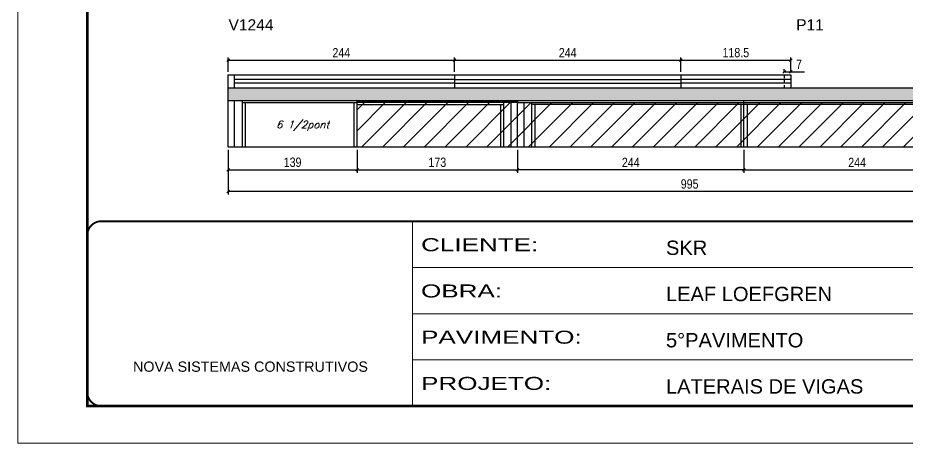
# Model space of a CAD drawing. Extents: x 3309 to 10384, y -2522 to 14608.
# Drawn here: x 8078 to 9037, y 11261 to 11719 of the extents above; entities that cross this region are included whole.
import ezdxf

# ---------------------------------------------------------------- set-up
doc = ezdxf.new("R2010")
doc.units = 0
for name, pattern in [('CONTINUO', [0]), ('DASHED', [0.75, 0.5, -0.25]), ('HIDDEN', [0.375, 0.25, -0.125])]:
    doc.linetypes.add(name, pattern=pattern)
for name, color, linetype in [('5', 5, 'Continuous'), ('COTA', 241, 'Continuous'), ('Painéis', 200, 'Continuous'), ('SARR_2.2x7', 40, 'Continuous'), ('SARR_3.5x7', 81, 'Continuous'), ('SARR_EDITAR', 141, 'Continuous'), ('texto', 7, 'Continuous')]:
    doc.layers.add(name, color=color, linetype=linetype)
for name, color, linetype, lineweight in [('Folhas', 255, 'Continuous', 9), ('Hachura', 251, 'Continuous', 9), ('SARRAFO DE PRESSAO', 251, 'DASHED', 9)]:
    doc.layers.add(name, color=color, linetype=linetype, lineweight=lineweight)
doc.styles.add('ARIAL', font='arial.ttf')
doc.styles.add('COTA TECNICA', font='techl___.ttf', dxfattribs={"height": 10})
doc.styles.add('Romans', font='romans.shx')
doc.styles.get("Standard").update_dxf_attribs({"font": 'arial.ttf'})
doc.styles.add('Tecnologia', font='')
doc.styles.get('Tecnologia').set_extended_font_data('Forgotten Futurist')
doc.dimstyles.new('PAINEL', dxfattribs={"dimtxt": 10, "dimasz": 3, "dimexe": 3, "dimexo": 3, "dimgap": 3, "dimtad": 1, "dimdec": 1, "dimzin": 12, "dimdsep": 46, "dimtxsty": 'COTA TECNICA', "dimblk1": 'OBLIQUE', "dimblk2": 'OBLIQUE', "dimsah": 1, "dimcen": 0.9, "dimclrd": 4, "dimclre": 4, "dimclrt": 240, "dimadec": 1, "dimazin": 3, "dimtfac": 1, "dimtdec": 1, "dimtmove": 0, "dimatfit": 3, "dimfxl": 1, "dimtolj": 1, "dimtzin": 12, "dimarcsym": 0})

# ---------------------------------------------------------------- blocks, each defined once
blk = doc.blocks.new('9999999999')
at = {"color": 30, "linetype": 'CONTINUO'}
for p, q in [((98564.56, 34230.21), (98564.56, 34429.45)), ((98564.56, 34379.64), (99583.98, 34379.64)), ((98564.56, 34329.83), (99487.98, 34329.83)), ((98564.56, 34280.02), (99487.98, 34280.02))]:
    blk.add_line(p, q, dxfattribs=at)
at = {"color": 30, "linetype": 'CONTINUO', "const_width": 2}
blk.add_lwpolyline([(99583.98, 34230.21), (99583.98, 34414.45, 0.414214), (99568.98, 34429.45), (98228.98, 34429.45, 0.414214), (98213.98, 34414.45), (98213.98, 34245.21, 0.414214), (98228.98, 34230.21), (99583.98, 34230.21)], format="xyb", dxfattribs=at)
at = {"layer": 'Folhas'}
blk.add_lwpolyline([(98138.98, 34190.21), (99623.98, 34190.21), (99623.98, 35240.21), (98138.98, 35240.21)], close=True, dxfattribs=at)
at = {"layer": 'Folhas', "color": 30, "const_width": 3}
blk.add_lwpolyline([(98213.98, 34230.21), (99583.98, 34230.21), (99583.98, 35200.21), (98213.98, 35200.21)], close=True, dxfattribs=at)
at = {"color": 7, "linetype": 'Continuous', "ltscale": 5, "style": 'ARIAL'}
for s, height, p in [('SKR', 15.483, (98837.68, 34393.13)), ('LEAF LOEFGREN', 15.4829, (98837.68, 34343.32)), ('5°PAVIMENTO', 15.4829, (98837.68, 34293.51)), ('NOVA SISTEMAS CONSTRUTIVOS', 11.0592, (98263.19, 34267.21)), ('LATERAIS DE VIGAS', 15.4829, (98837.68, 34243.7))]:
    blk.add_text(s, height=height, dxfattribs=at).set_placement(p)
at = {"layer": 'Folhas', "color": 7, "style": 'Tecnologia', "width": 1.5}
for s, p in [('CLIENTE:', (98573.65, 34397.17)), ('OBRA:', (98573.65, 34347.31)), ('PAVIMENTO:', (98573.65, 34297.5)), ('PROJETO:', (98573.65, 34247.69))]:
    blk.add_text(s, height=14, dxfattribs=at).set_placement(p)
blk = doc.blocks.new('_Oblique')
at = {"color": 0, "linetype": 'ByBlock', "lineweight": -2}
blk.add_line((-0.5, -0.5), (0.5, 0.5), dxfattribs=at)
blk = doc.blocks.new('*D257')
at = {"layer": 'COTA', "color": 4, "linetype": 'ByBlock', "lineweight": -2, "transparency": 16777216}
for p, q in [((8616.58, 11576.89), (8616.58, 11552.28)), ((8860.58, 11576.89), (8860.58, 11552.28)), ((8860.58, 11555.28), (8616.58, 11555.28))]:
    blk.add_line(p, q, dxfattribs=at)
at = {"layer": 'Defpoints', "color": 0, "linetype": 'ByBlock', "transparency": 16777216}
for p in [(8616.58, 11579.89), (8860.58, 11579.89), (8616.58, 11555.28)]:
    blk.add_point(p, dxfattribs=at)
at = {"layer": 'COTA', "color": 4, "linetype": 'ByBlock', "lineweight": -2, "transparency": 16777216, "xscale": 3, "yscale": 3, "zscale": 3, "rotation": 180}
blk.add_blockref('_Oblique', (8616.58, 11555.28), dxfattribs=at)
at = {"layer": 'COTA', "color": 4, "linetype": 'ByBlock', "lineweight": -2, "transparency": 16777216, "xscale": 3, "yscale": 3, "zscale": 3}
blk.add_blockref('_Oblique', (8860.58, 11555.28), dxfattribs=at)
at = {"layer": 'COTA', "color": 240, "linetype": 'ByBlock', "transparency": 16777216, "insert": (8738.58, 11563.35), "char_height": 10, "attachment_point": 5, "style": 'COTA TECNICA'}
blk.add_mtext('\\A1;244', dxfattribs=at)
blk = doc.blocks.new('*D269')
at = {"layer": 'COTA', "color": 4, "linetype": 'ByBlock', "lineweight": -2, "transparency": 16777216}
for p, q in [((8304.58, 11576.89), (8304.58, 11528.97)), ((9299.58, 11576.89), (9299.58, 11528.97)), ((9299.58, 11531.97), (8304.58, 11531.97))]:
    blk.add_line(p, q, dxfattribs=at)
at = {"layer": 'Defpoints', "color": 0, "linetype": 'ByBlock', "transparency": 16777216}
for p in [(8304.58, 11579.89), (9299.58, 11579.89), (8304.58, 11531.97)]:
    blk.add_point(p, dxfattribs=at)
at = {"layer": 'COTA', "color": 4, "linetype": 'ByBlock', "lineweight": -2, "transparency": 16777216, "xscale": 3, "yscale": 3, "zscale": 3, "rotation": 180}
blk.add_blockref('_Oblique', (8304.58, 11531.97), dxfattribs=at)
at = {"layer": 'COTA', "color": 4, "linetype": 'ByBlock', "lineweight": -2, "transparency": 16777216, "xscale": 3, "yscale": 3, "zscale": 3}
blk.add_blockref('_Oblique', (9299.58, 11531.97), dxfattribs=at)
at = {"layer": 'COTA', "color": 240, "linetype": 'ByBlock', "transparency": 16777216, "insert": (8802.08, 11540.11), "char_height": 10, "attachment_point": 5, "style": 'COTA TECNICA'}
blk.add_mtext('\\A1;995', dxfattribs=at)
blk = doc.blocks.new('*D258')
at = {"layer": 'COTA', "color": 4, "lineweight": -2, "transparency": 16777216}
for p, q in [((8860.58, 11576.89), (8860.58, 11552.28)), ((9104.58, 11576.89), (9104.58, 11552.28)), ((8860.58, 11555.28), (9104.58, 11555.28))]:
    blk.add_line(p, q, dxfattribs=at)
at = {"layer": 'Defpoints', "color": 0, "transparency": 16777216}
for p in [(8860.58, 11579.89, 0), (9104.58, 11579.89, 0), (9104.58, 11555.28)]:
    blk.add_point(p, dxfattribs=at)
at = {"layer": 'COTA', "color": 4, "lineweight": -2, "transparency": 16777216, "xscale": 3, "yscale": 3, "zscale": 3, "rotation": 180}
blk.add_blockref('_Oblique', (8860.58, 11555.28), dxfattribs=at)
at = {"layer": 'COTA', "color": 4, "lineweight": -2, "transparency": 16777216, "xscale": 3, "yscale": 3, "zscale": 3}
blk.add_blockref('_Oblique', (9104.58, 11555.28), dxfattribs=at)
at = {"layer": 'COTA', "color": 240, "transparency": 16777216, "insert": (8982.58, 11563.35), "char_height": 10, "attachment_point": 5, "style": 'COTA TECNICA'}
blk.add_mtext('\\A1;244', dxfattribs=at)
blk = doc.blocks.new('*D272')
at = {"layer": 'COTA', "color": 4, "lineweight": -2, "transparency": 16777216}
for p, q in [((8304.58, 11576.89), (8304.58, 11552.28)), ((8443.58, 11576.89), (8443.58, 11552.28)), ((8304.58, 11555.28), (8443.58, 11555.28))]:
    blk.add_line(p, q, dxfattribs=at)
at = {"layer": 'Defpoints', "color": 0, "transparency": 16777216}
for p in [(8304.58, 11579.89, 0), (8443.58, 11579.89, 0), (8443.58, 11555.28)]:
    blk.add_point(p, dxfattribs=at)
at = {"layer": 'COTA', "color": 4, "lineweight": -2, "transparency": 16777216, "xscale": 3, "yscale": 3, "zscale": 3, "rotation": 180}
blk.add_blockref('_Oblique', (8304.58, 11555.28), dxfattribs=at)
at = {"layer": 'COTA', "color": 4, "lineweight": -2, "transparency": 16777216, "xscale": 3, "yscale": 3, "zscale": 3}
blk.add_blockref('_Oblique', (8443.58, 11555.28), dxfattribs=at)
at = {"layer": 'COTA', "color": 240, "transparency": 16777216, "insert": (8374.08, 11563.53), "char_height": 10, "attachment_point": 5, "style": 'COTA TECNICA'}
blk.add_mtext('\\A1;139', dxfattribs=at)
blk = doc.blocks.new('*D273')
at = {"layer": 'COTA', "color": 4, "lineweight": -2, "transparency": 16777216}
for p, q in [((8443.58, 11576.89), (8443.58, 11552.28)), ((8616.58, 11576.89), (8616.58, 11552.28)), ((8443.58, 11555.28), (8616.58, 11555.28))]:
    blk.add_line(p, q, dxfattribs=at)
at = {"layer": 'Defpoints', "color": 0, "transparency": 16777216}
for p in [(8443.58, 11579.89, 0), (8616.58, 11579.89, 0), (8616.58, 11555.28)]:
    blk.add_point(p, dxfattribs=at)
at = {"layer": 'COTA', "color": 4, "lineweight": -2, "transparency": 16777216, "xscale": 3, "yscale": 3, "zscale": 3, "rotation": 180}
blk.add_blockref('_Oblique', (8443.58, 11555.28), dxfattribs=at)
at = {"layer": 'COTA', "color": 4, "lineweight": -2, "transparency": 16777216, "xscale": 3, "yscale": 3, "zscale": 3}
blk.add_blockref('_Oblique', (8616.58, 11555.28), dxfattribs=at)
at = {"layer": 'COTA', "color": 240, "transparency": 16777216, "insert": (8530.08, 11563.5), "char_height": 10, "attachment_point": 5, "style": 'COTA TECNICA'}
blk.add_mtext('\\A1;173', dxfattribs=at)
blk = doc.blocks.new('*D274')
at = {"layer": 'COTA', "color": 4, "lineweight": -2, "transparency": 16777216}
for p, q in [((8304.58, 11660.89), (8304.58, 11676.51)), ((8304.58, 11673.51), (8548.58, 11673.51)), ((8548.58, 11660.89), (8548.58, 11676.51))]:
    blk.add_line(p, q, dxfattribs=at)
at = {"layer": 'Defpoints', "color": 0, "transparency": 16777216}
for p in [(8548.58, 11673.51), (8304.58, 11657.89, 0), (8548.58, 11657.89, 0)]:
    blk.add_point(p, dxfattribs=at)
at = {"layer": 'COTA', "color": 4, "lineweight": -2, "transparency": 16777216, "xscale": 3, "yscale": 3, "zscale": 3, "rotation": 180}
blk.add_blockref('_Oblique', (8304.58, 11673.51), dxfattribs=at)
at = {"layer": 'COTA', "color": 4, "lineweight": -2, "transparency": 16777216, "xscale": 3, "yscale": 3, "zscale": 3}
blk.add_blockref('_Oblique', (8548.58, 11673.51), dxfattribs=at)
at = {"layer": 'COTA', "color": 240, "transparency": 16777216, "insert": (8426.58, 11681.58), "char_height": 10, "attachment_point": 5, "style": 'COTA TECNICA'}
blk.add_mtext('\\A1;244', dxfattribs=at)
blk = doc.blocks.new('*D275')
at = {"layer": 'COTA', "color": 4, "lineweight": -2, "transparency": 16777216}
for p, q in [((8548.58, 11660.89), (8548.58, 11676.51)), ((8548.58, 11673.51), (8792.58, 11673.51)), ((8792.58, 11660.89), (8792.58, 11676.51))]:
    blk.add_line(p, q, dxfattribs=at)
at = {"layer": 'Defpoints', "color": 0, "transparency": 16777216}
for p in [(8792.58, 11673.51), (8548.58, 11657.89, 0), (8792.58, 11657.89, 0)]:
    blk.add_point(p, dxfattribs=at)
at = {"layer": 'COTA', "color": 4, "lineweight": -2, "transparency": 16777216, "xscale": 3, "yscale": 3, "zscale": 3, "rotation": 180}
blk.add_blockref('_Oblique', (8548.58, 11673.51), dxfattribs=at)
at = {"layer": 'COTA', "color": 4, "lineweight": -2, "transparency": 16777216, "xscale": 3, "yscale": 3, "zscale": 3}
blk.add_blockref('_Oblique', (8792.58, 11673.51), dxfattribs=at)
at = {"layer": 'COTA', "color": 240, "transparency": 16777216, "insert": (8670.58, 11681.58), "char_height": 10, "attachment_point": 5, "style": 'COTA TECNICA'}
blk.add_mtext('\\A1;244', dxfattribs=at)
blk = doc.blocks.new('*D276')
at = {"layer": 'COTA', "color": 4, "lineweight": -2, "transparency": 16777216}
for p, q in [((8792.58, 11660.89), (8792.58, 11676.51)), ((8792.58, 11673.51), (8911.08, 11673.51)), ((8911.08, 11660.89), (8911.08, 11676.51))]:
    blk.add_line(p, q, dxfattribs=at)
at = {"layer": 'Defpoints', "color": 0, "transparency": 16777216}
for p in [(8911.08, 11673.51), (8792.58, 11657.89, 0), (8911.08, 11657.89, 0)]:
    blk.add_point(p, dxfattribs=at)
at = {"layer": 'COTA', "color": 4, "lineweight": -2, "transparency": 16777216, "xscale": 3, "yscale": 3, "zscale": 3, "rotation": 180}
blk.add_blockref('_Oblique', (8792.58, 11673.51), dxfattribs=at)
at = {"layer": 'COTA', "color": 4, "lineweight": -2, "transparency": 16777216, "xscale": 3, "yscale": 3, "zscale": 3}
blk.add_blockref('_Oblique', (8911.08, 11673.51), dxfattribs=at)
at = {"layer": 'COTA', "color": 240, "transparency": 16777216, "insert": (8851.83, 11681.64), "char_height": 10, "attachment_point": 5, "style": 'COTA TECNICA'}
blk.add_mtext('\\A1;118.5', dxfattribs=at)
blk = doc.blocks.new('*D277')
at = {"layer": 'COTA', "color": 4, "lineweight": -2, "transparency": 16777216}
for p, q in [((8904.08, 11660.89), (8904.08, 11664.04)), ((8904.08, 11661.04), (8911.08, 11661.04)), ((8911.08, 11660.89), (8911.08, 11664.04)), ((8911.08, 11661.04), (8925.81, 11661.04))]:
    blk.add_line(p, q, dxfattribs=at)
at = {"layer": 'Defpoints', "color": 0, "transparency": 16777216}
for p in [(8911.08, 11661.04), (8904.08, 11657.89, 0), (8911.08, 11657.89, 0)]:
    blk.add_point(p, dxfattribs=at)
at = {"layer": 'COTA', "color": 4, "lineweight": -2, "transparency": 16777216, "xscale": 3, "yscale": 3, "zscale": 3, "rotation": 180}
blk.add_blockref('_Oblique', (8904.08, 11661.04), dxfattribs=at)
at = {"layer": 'COTA', "color": 4, "lineweight": -2, "transparency": 16777216, "xscale": 3, "yscale": 3, "zscale": 3}
blk.add_blockref('_Oblique', (8911.08, 11661.04), dxfattribs=at)
at = {"layer": 'COTA', "color": 240, "transparency": 16777216, "insert": (8919.95, 11669.12), "char_height": 10, "attachment_point": 5, "style": 'COTA TECNICA'}
blk.add_mtext('\\A1;7', dxfattribs=at)

msp = doc.modelspace()

# ---------------------------------------------------------------- hatches: boundary and pattern name
at = {"layer": 'COTA'}
h = msp.add_hatch(dxfattribs=at)
h.set_pattern_fill('AR-CONC', color=256, scale=0.03)
h.set_pattern_definition([(50, (1689.8407, -1632.1183), (5.4655401, -0.4781726), [0.5715, -6.2865]), (355, (1689.8407, -1632.1183), (-1.0573026, 5.7317054), [0.4572, -5.0292175]), (100.451445, (1690.296, -1632.158), (4.4082374, 5.2535326), [0.4857003, -5.3427073]), (46.1842, (1689.841, -1630.594), (8.1323712, -1.2612698), [0.85725, -9.42975]), (96.63556, (1690.518, -1630.699), (7.122124, 7.4227837), [0.7285507, -8.0140682]), (351.18415, (1689.841, -1630.594), (7.122124, 7.4227837), [0.685799, -7.543792]), (21, (1690.6027, -1630.9753), (4.5484317, -3.067956), [0.5715, -6.2865]), (326, (1690.6027, -1630.9753), (1.8540609, 5.525639), [0.4572, -5.0292]), (71.451445, (1690.9817, -1631.231), (6.4024926, 2.457683), [0.4857003, -5.3426981]), (37.5, (1689.8407, -1632.1183), (0.0926581, 2.53665117), [0, -4.96824, 0, -5.1054, 0, -5.04825]), (7.5, (1689.8407, -1632.1183), (2.00458988, 3.00541724), [0, -2.91084, 0, -4.85394, 0, -1.92405]), (327.5, (1688.1414, -1632.1183), (4.06771786, -0.17186232), [0, -1.905, 0, -5.9436, 0, -7.8867]), (317.5, (1687.3794, -1632.1183), (4.44387544, 0.7627947), [0, -2.4765, 0, -3.94716, 0, -5.6007])])
h.paths.add_polyline_path([(9299.58, 11629.89), (9299.58, 11643.89), (8304.58, 11643.89), (8304.58, 11629.89)])
at = {"layer": 'Hachura'}
h = msp.add_hatch(dxfattribs=at)
h.set_pattern_fill('ANSI31', color=256, scale=5)
h.set_pattern_definition([(45, (101.414, 0), (-11.22532, 11.22532), [])])
h.paths.add_polyline_path([(8762.21, 12208.55), (8531.21, 12208.55), (8531.21, 12160.55), (8762.21, 12160.55)])
h.paths.add_polyline_path([(9006.21, 12208.55), (8762.21, 12208.55), (8762.21, 12160.55), (9006.21, 12160.55)])
h.paths.add_polyline_path([(9172.21, 12208.55), (9006.21, 12208.55), (9006.21, 12160.55), (9172.21, 12160.55)])
h.paths.add_polyline_path([(9192.21, 12023.75), (9019.21, 12023.75), (9019.21, 11973.75), (9192.21, 11973.75)])
h.paths.add_polyline_path([(9019.21, 12023.75), (8775.21, 12023.75), (8775.21, 11973.75), (9019.21, 11973.75)])
h.paths.add_polyline_path([(8775.21, 12023.75), (8531.21, 12023.75), (8531.21, 11973.75), (8775.21, 11973.75)])
h.paths.add_polyline_path([(8548.58, 11831.11), (8304.58, 11831.11), (8304.58, 11783.11), (8548.58, 11783.11)])
h.paths.add_polyline_path([(8792.58, 11831.11), (8548.58, 11831.11), (8548.58, 11783.11), (8792.58, 11783.11)])
h.paths.add_polyline_path([(9036.58, 11831.11), (8792.58, 11831.11), (8792.58, 11783.11), (9036.58, 11783.11)])
h.paths.add_polyline_path([(8616.58, 11627.89), (8443.58, 11627.89), (8443.58, 11579.89), (8616.58, 11579.89)])
h.paths.add_polyline_path([(8860.58, 11627.89), (8616.58, 11627.89), (8616.58, 11579.89), (8860.58, 11579.89)])
h.paths.add_polyline_path([(9104.58, 11627.89), (8860.58, 11627.89), (8860.58, 11579.89), (9104.58, 11579.89)])
h.paths.add_polyline_path([(9299.58, 11629.89), (9104.58, 11629.89), (9104.58, 11579.89), (9299.58, 11579.89)])

# ---------------------------------------------------------------- linework, layer by layer
at = {"layer": 'COTA'}
for p, q in [((8304.58, 11629.89, 0), (8304.58, 11643.89, 0)), ((8911.08, 11643.89, 0), (9299.58, 11643.89, 0))]:
    msp.add_line(p, q, dxfattribs=at)
at = {"layer": 'Painéis', "linetype": 'ByBlock'}
for p, q in [((8304.58, 11643.89, 0), (8304.58, 11657.89, 0)), ((8304.58, 11657.89, 0), (8911.08, 11657.89, 0)), ((8548.58, 11657.89, 0), (8548.58, 11643.89, 0)), ((8792.58, 11657.89, 0), (8792.58, 11643.89, 0)), ((8911.08, 11657.89, 0), (8911.08, 11643.89, 0)), ((8304.58, 11643.89, 0), (8911.08, 11643.89, 0)), ((9299.58, 11629.89, 0), (8304.58, 11629.89, 0)), ((8304.58, 11579.89, 0), (8304.58, 11629.89, 0)), ((8443.58, 11579.89, 0), (8443.58, 11629.89, 0)), ((8616.58, 11579.89, 0), (8616.58, 11629.89, 0)), ((8860.58, 11579.89, 0), (8860.58, 11629.89, 0)), ((9299.58, 11579.89, 0), (8304.58, 11579.89, 0))]:
    msp.add_line(p, q, dxfattribs=at)
at = {"layer": 'Painéis', "linetype": 'ByBlock', "elevation": 0}
for points in [[(8616.58, 11627.89), (8443.58, 11627.89), (8443.58, 11629.89), (8616.58, 11629.89)], [(8616.58, 11627.89), (9104.58, 11627.89), (9104.58, 11629.89), (8616.58, 11629.89)]]:
    msp.add_lwpolyline(points, close=True, dxfattribs=at)
at = {"layer": 'SARR_2.2x7', "linetype": 'Continuous'}
for p, q in [((8311.58, 11643.89, 0), (8311.58, 11657.89, 0)), ((8311.58, 11579.89, 0), (8311.58, 11629.89, 0)), ((8443.58, 11627.69, 0), (8319.58, 11627.69, 0)), ((8443.58, 11625.69, 0), (8601.58, 11625.69, 0)), ((8609.58, 11579.89, 0), (8609.58, 11627.89, 0)), ((8623.58, 11579.89, 0), (8623.58, 11627.89, 0)), ((8860.58, 11625.69, 0), (8631.58, 11625.69, 0)), ((9104.58, 11625.69, 0), (8860.58, 11625.69, 0))]:
    msp.add_line(p, q, dxfattribs=at)
at = {"layer": 'SARR_2.2x7', "linetype": 'HIDDEN', "ltscale": 15}
msp.add_line((8904.08, 11657.89, 0), (8904.08, 11643.89, 0), dxfattribs=at)
at = {"layer": 'SARR_3.5x7'}
for p, q in [((8319.58, 11629.89, 0), (8319.58, 11579.89, 0)), ((8323.08, 11627.69, 0), (8323.08, 11579.89, 0)), ((8440.08, 11627.69, 0), (8440.08, 11579.89, 0)), ((8598.08, 11625.69, 0), (8598.08, 11579.89, 0)), ((8601.58, 11627.89, 0), (8601.58, 11579.89, 0)), ((8631.58, 11627.89, 0), (8631.58, 11579.89, 0)), ((8635.08, 11625.69, 0), (8635.08, 11579.89, 0)), ((8857.08, 11625.69, 0), (8857.08, 11579.89, 0)), ((8864.08, 11625.69, 0), (8864.08, 11579.89, 0))]:
    msp.add_line(p, q, dxfattribs=at)
at = {"layer": 'SARR_EDITAR', "linetype": 'ByBlock'}
for p, q in [((8548.58, 11652.89, 0), (8311.58, 11652.89, 0)), ((8548.58, 11648.89, 0), (8311.58, 11648.89, 0)), ((8548.58, 11652.89, 0), (8792.58, 11652.89, 0)), ((8548.58, 11648.89, 0), (8792.58, 11648.89, 0)), ((8911.08, 11652.89, 0), (8792.58, 11652.89, 0)), ((8911.08, 11648.89, 0), (8792.58, 11648.89, 0))]:
    msp.add_line(p, q, dxfattribs=at)

# ---------------------------------------------------------------- block references
at = {"layer": 'SARRAFO DE PRESSAO', "color": 6, "linetype": 'ByBlock'}
msp.add_blockref('9999999999', (-90061.11, -22929.5), dxfattribs=at)

# ---------------------------------------------------------------- texts
at = {"layer": '5', "linetype": 'Continuous'}
for s, p in [('V1244', (8305.03, 11705.67, 0)), ('P11', (8916.9, 11705.67, 0))]:
    msp.add_text(s, height=12, rotation=0.00004, dxfattribs=at).set_placement(p)
at = {"layer": 'texto', "color": 2, "insert": (8384.83, 11602.89, 0), "char_height": 8, "attachment_point": 5, "style": 'Romans'}
msp.add_mtext('{\\Q19;\\C256;6 1/2pont}', dxfattribs=at)

# ---------------------------------------------------------------- dimensions: what is measured, and where the dimension line sits
at = {"layer": 'COTA'}
for base, p1, p2, picture, middle in [((8548.58, 11673.51), (8304.58, 11657.89, 0), (8548.58, 11657.89, 0), '*D274', (8426.58, 11681.58)), ((8911.08, 11661.04), (8904.08, 11657.89, 0), (8911.08, 11657.89, 0), '*D277', (8919.95, 11669.12)), ((8443.58, 11555.28), (8304.58, 11579.89, 0), (8443.58, 11579.89, 0), '*D272', (8374.08, 11563.53)), ((9104.58, 11555.28), (8860.58, 11579.89, 0), (9104.58, 11579.89, 0), '*D258', (8982.58, 11563.35))]:
    dim = msp.add_linear_dim(base=base, p1=p1, p2=p2, dimstyle='PAINEL', dxfattribs=at)
    dim.commit()
    dim.dimension.update_dxf_attribs({"geometry": picture, "text_midpoint": middle})
for base, p1, p2, picture, middle in [((8792.58, 11673.51), (8548.58, 11657.89, 0), (8792.58, 11657.89, 0), '*D275', (8670.58, 11681.58)), ((8911.08, 11673.51), (8792.58, 11657.89, 0), (8911.08, 11657.89, 0), '*D276', (8851.83, 11681.64)), ((8616.58, 11555.28), (8443.58, 11579.89, 0), (8616.58, 11579.89, 0), '*D273', (8530.08, 11563.5))]:
    dim = msp.add_linear_dim(base=base, p1=p1, p2=p2, dimstyle='PAINEL', override={"dimtmove": 1}, dxfattribs=at)
    dim.commit()
    dim.dimension.update_dxf_attribs({"geometry": picture, "text_midpoint": middle})
at = {"layer": 'COTA', "linetype": 'ByBlock'}
dim = msp.add_linear_dim(base=(8304.58, 11531.97, 0), p1=(9299.58, 11579.89, 0), p2=(8304.58, 11579.89, 0), angle=180, dimstyle='PAINEL', dxfattribs=at)
dim.commit()
dim.dimension.update_dxf_attribs({"geometry": '*D269', "text_midpoint": (8802.08, 11540.11, 0)})
dim = msp.add_linear_dim(base=(8616.58, 11555.28, 0), p1=(8860.58, 11579.89, 0), p2=(8616.58, 11579.89, 0), angle=180, dimstyle='PAINEL', override={"dimtmove": 1}, dxfattribs=at)
dim.commit()
dim.dimension.update_dxf_attribs({"geometry": '*D257', "text_midpoint": (8738.58, 11563.35, 0)})

doc.saveas('drawing.dxf')
